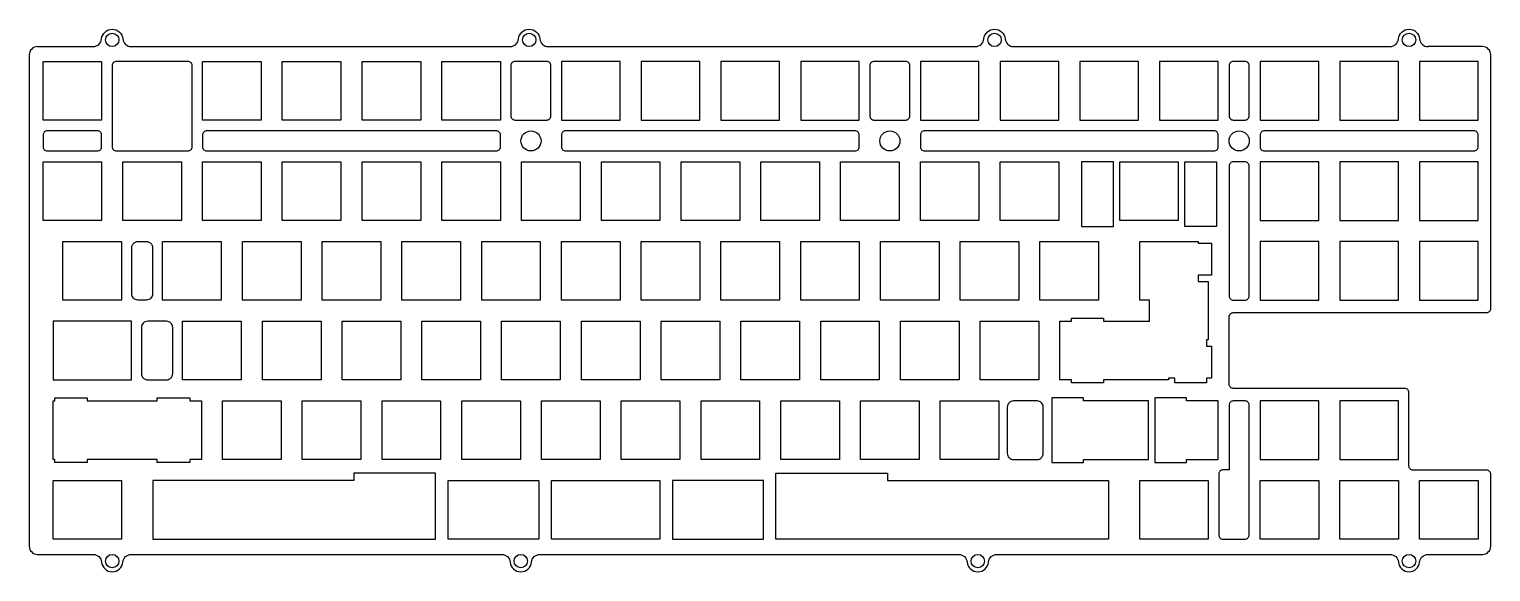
# Model space of a CAD drawing. Header units: millimetres. Extents: x 94 to 443, y 104 to 233.
import ezdxf

# ---------------------------------------------------------------- set-up
doc = ezdxf.new("R2010")
doc.units = ezdxf.units.MM

msp = doc.modelspace()

# ---------------------------------------------------------------- linework, layer by layer
for points in [[(95.99, 229.25), (109.28, 229.25, 0.38866), (111.27, 231.08, -0.915633), (116.35, 231.08, 0.38866), (118.35, 229.25), (208.88, 229.25, 0.38866), (210.87, 231.08, -0.915633), (215.95, 231.08, 0.38866), (217.95, 229.25), (320.03, 229.25, 0.38866), (322.02, 231.08, -0.915633), (327.1, 231.08, 0.38866), (329.1, 229.25), (419.03, 229.25, 0.38866), (421.02, 231.08, -0.915633), (426.1, 231.08, 0.38866), (428.1, 229.25)], [(95.99, 229.25, 0.414214), (93.99, 227.25), (93.99, 109.85, 0.414214), (95.99, 107.85), (109.28, 107.85, -0.38866), (111.27, 106.03, 0.915633), (116.35, 106.03, -0.38866), (118.35, 107.85), (206.88, 107.85, -0.38866), (208.87, 106.03, 0.915633), (213.95, 106.03, -0.38866), (215.95, 107.85), (316.03, 107.85, -0.38866), (318.02, 106.03, 0.915633), (323.1, 106.03, -0.38866), (325.1, 107.85), (419.03, 107.85, -0.38866), (421.02, 106.03, 0.915633), (426.1, 106.03, -0.38866), (428.1, 107.85)], [(428.1, 107.85), (441.09, 107.85, 0.414214), (443.09, 109.85), (443.09, 127, 0.414214), (442.09, 128), (424.54, 128, -0.414214), (423.54, 129), (423.54, 146.55, 0.414214), (422.54, 147.55), (381.59, 147.55, -0.414214), (380.59, 148.55), (380.59, 164.65, -0.414214), (381.59, 165.65), (442.09, 165.65, 0.414214), (443.09, 166.65), (443.09, 227.25, 0.414214), (441.09, 229.25), (428.1, 229.25)]]:
    msp.add_lwpolyline(points, format="xyb")
for points in [[(111.29, 225.7), (111.29, 211.7), (97.29, 211.7), (97.29, 225.7)], [(149.39, 225.7), (149.39, 211.7), (135.39, 211.7), (135.39, 225.7)], [(168.44, 225.7), (168.44, 211.7), (154.44, 211.7), (154.44, 225.7)], [(187.49, 225.7), (187.49, 211.7), (173.49, 211.7), (173.49, 225.7)], [(206.54, 225.7), (206.54, 211.7), (192.54, 211.7), (192.54, 225.7)], [(221.11, 225.7), (221.11, 211.7), (235.11, 211.7), (235.11, 225.7)], [(240.16, 225.7), (240.16, 211.7), (254.16, 211.7), (254.16, 225.7)], [(259.21, 225.7), (259.21, 211.7), (273.21, 211.7), (273.21, 225.7)], [(278.26, 225.7), (278.26, 211.7), (292.26, 211.7), (292.26, 225.7)], [(306.84, 225.7), (306.84, 211.7), (320.84, 211.7), (320.84, 225.7)], [(325.89, 225.7), (325.89, 211.7), (339.89, 211.7), (339.89, 225.7)], [(344.94, 225.7), (344.94, 211.7), (358.94, 211.7), (358.94, 225.7)], [(363.99, 225.7), (363.99, 211.7), (377.99, 211.7), (377.99, 225.7)], [(387.99, 225.7), (387.99, 211.7), (401.99, 211.7), (401.99, 225.7)], [(421.04, 211.7), (421.04, 225.7), (407.04, 225.7), (407.04, 211.7)], [(440.09, 211.7), (440.09, 225.7), (426.09, 225.7), (426.09, 211.7)], [(111.29, 201.7), (111.29, 187.7), (97.29, 187.7), (97.29, 201.7)], [(130.34, 201.7), (130.34, 187.7), (116.34, 187.7), (116.34, 201.7)], [(149.39, 201.7), (149.39, 187.7), (135.39, 187.7), (135.39, 201.7)], [(168.44, 201.7), (168.44, 187.7), (154.44, 187.7), (154.44, 201.7)], [(187.49, 201.7), (187.49, 187.7), (173.49, 187.7), (173.49, 201.7)], [(206.54, 201.7), (206.54, 187.7), (192.54, 187.7), (192.54, 201.7)], [(225.59, 201.7), (225.59, 187.7), (211.59, 187.7), (211.59, 201.7)], [(244.64, 201.7), (244.64, 187.7), (230.64, 187.7), (230.64, 201.7)], [(263.69, 201.7), (263.69, 187.7), (249.69, 187.7), (249.69, 201.7)], [(282.74, 201.7), (282.74, 187.7), (268.74, 187.7), (268.74, 201.7)], [(301.79, 201.7), (301.79, 187.7), (287.79, 187.7), (287.79, 201.7)], [(320.84, 201.7), (320.84, 187.7), (306.84, 187.7), (306.84, 201.7)], [(339.89, 201.7), (339.89, 187.7), (325.89, 187.7), (325.89, 201.7)], [(368.46, 201.7), (368.46, 187.7), (354.46, 187.7), (354.46, 201.7)], [(401.99, 187.7), (401.99, 201.7), (387.99, 201.7), (387.99, 187.7)], [(421.04, 187.7), (421.04, 201.7), (407.04, 201.7), (407.04, 187.7)], [(440.09, 187.7), (440.09, 201.7), (426.09, 201.7), (426.09, 187.7)], [(116.05, 182.65), (116.05, 168.65), (102.05, 168.65), (102.05, 182.65)], [(139.86, 182.65), (139.86, 168.65), (125.86, 168.65), (125.86, 182.65)], [(158.91, 182.65), (158.91, 168.65), (144.91, 168.65), (144.91, 182.65)], [(177.96, 182.65), (177.96, 168.65), (163.96, 168.65), (163.96, 182.65)], [(197.01, 182.65), (197.01, 168.65), (183.01, 168.65), (183.01, 182.65)], [(216.06, 182.65), (216.06, 168.65), (202.06, 168.65), (202.06, 182.65)], [(235.11, 182.65), (235.11, 168.65), (221.11, 168.65), (221.11, 182.65)], [(254.16, 182.65), (254.16, 168.65), (240.16, 168.65), (240.16, 182.65)], [(273.21, 182.65), (273.21, 168.65), (259.21, 168.65), (259.21, 182.65)], [(292.26, 182.65), (292.26, 168.65), (278.26, 168.65), (278.26, 182.65)], [(311.31, 182.65), (311.31, 168.65), (297.31, 168.65), (297.31, 182.65)], [(330.36, 182.65), (330.36, 168.65), (316.36, 168.65), (316.36, 182.65)], [(349.41, 182.65), (349.41, 168.65), (335.41, 168.65), (335.41, 182.65)], [(340.18, 163.6), (342.97, 163.6), (342.97, 164.35), (350.57, 164.35), (350.57, 163.6), (361.61, 163.6), (361.61, 168.65), (359.23, 168.65), (359.23, 182.65), (373.23, 182.65), (373.23, 182.24), (376.36, 182.24), (376.36, 174.64), (373.23, 174.64), (373.23, 173.13), (375.61, 173.13), (375.61, 159.13), (375.19, 159.13), (375.19, 157.62), (376.36, 157.62), (376.36, 150.02), (375.19, 150.02), (375.19, 148.86), (367.59, 148.86), (367.59, 150.02), (366.08, 150.02), (366.08, 149.6), (350.57, 149.6), (350.57, 148.86), (342.97, 148.86), (342.97, 149.6), (340.18, 149.6)], [(401.99, 168.65), (401.99, 182.65), (387.99, 182.65), (387.99, 168.65)], [(421.04, 168.65), (421.04, 182.65), (407.04, 182.65), (407.04, 168.65)], [(440.09, 168.65), (440.09, 182.65), (426.09, 182.65), (426.09, 168.65)], [(99.67, 163.6), (99.67, 149.6), (118.43, 149.6), (118.43, 163.6)], [(144.63, 163.6), (144.63, 149.6), (130.63, 149.6), (130.63, 163.6)], [(163.68, 163.6), (163.68, 149.6), (149.68, 149.6), (149.68, 163.6)], [(182.73, 163.6), (182.73, 149.6), (168.73, 149.6), (168.73, 163.6)], [(201.78, 163.6), (201.78, 149.6), (187.78, 149.6), (187.78, 163.6)], [(220.83, 163.6), (220.83, 149.6), (206.83, 149.6), (206.83, 163.6)], [(239.88, 163.6), (239.88, 149.6), (225.88, 149.6), (225.88, 163.6)], [(258.93, 163.6), (258.93, 149.6), (244.93, 149.6), (244.93, 163.6)], [(277.98, 163.6), (277.98, 149.6), (263.98, 149.6), (263.98, 163.6)], [(297.03, 163.6), (297.03, 149.6), (283.03, 149.6), (283.03, 163.6)], [(316.08, 163.6), (316.08, 149.6), (302.08, 149.6), (302.08, 163.6)], [(335.13, 163.6), (335.13, 149.6), (321.13, 149.6), (321.13, 163.6)], [(100.08, 144.55), (100.08, 145.3), (107.83, 145.3), (107.83, 144.55), (124.56, 144.55), (124.56, 145.3), (132.31, 145.3), (132.31, 144.55), (135.1, 144.55), (135.1, 130.55), (132.31, 130.55), (132.31, 129.81), (124.56, 129.81), (124.56, 130.55), (107.83, 130.55), (107.83, 129.81), (100.08, 129.81), (100.08, 130.55), (99.67, 130.55), (99.67, 144.55)], [(105.46, 144.55)], [(154.15, 144.55), (154.15, 130.55), (140.15, 130.55), (140.15, 144.55)], [(173.2, 144.55), (173.2, 130.55), (159.2, 130.55), (159.2, 144.55)], [(192.25, 144.55), (192.25, 130.55), (178.25, 130.55), (178.25, 144.55)], [(211.3, 144.55), (211.3, 130.55), (197.3, 130.55), (197.3, 144.55)], [(230.35, 144.55), (230.35, 130.55), (216.35, 130.55), (216.35, 144.55)], [(249.4, 144.55), (249.4, 130.55), (235.4, 130.55), (235.4, 144.55)], [(268.45, 144.55), (268.45, 130.55), (254.45, 130.55), (254.45, 144.55)], [(287.5, 144.55), (287.5, 130.55), (273.5, 130.55), (273.5, 144.55)], [(306.55, 144.55), (306.55, 130.55), (292.55, 130.55), (292.55, 144.55)], [(325.6, 144.55), (325.6, 130.55), (311.6, 130.55), (311.6, 144.55)], [(362.83, 145.3), (362.83, 129.81), (370.43, 129.81), (370.43, 130.55), (377.99, 130.55), (377.99, 144.55), (370.43, 144.55), (370.43, 145.3)], [(401.99, 130.55), (401.99, 144.55), (387.99, 144.55), (387.99, 130.55)], [(421.04, 130.55), (421.04, 144.55), (407.04, 144.55), (407.04, 130.55)], [(116.05, 111.5), (99.67, 111.5), (99.67, 125.5), (116.05, 125.5)], [(194.03, 125.5), (215.73, 125.5), (215.73, 111.5), (194.03, 111.5)], [(218.73, 111.5), (218.73, 125.5), (244.64, 125.5), (244.64, 111.5)], [(269.34, 125.5), (247.64, 125.5), (247.64, 111.5), (269.34, 111.5)], [(359.23, 111.5), (359.23, 125.5), (375.61, 125.5), (375.61, 111.5)], [(401.99, 125.5), (401.99, 111.5), (387.99, 111.5), (387.99, 125.5)], [(421.04, 125.5), (421.04, 111.5), (407.04, 111.5), (407.04, 125.5)], [(440.09, 125.5), (440.09, 111.5), (426.09, 111.5), (426.09, 125.5)]]:
    msp.add_lwpolyline(points, close=True)
for points in [[(132.89, 205.3), (132.89, 224.7, 0.414214), (131.89, 225.7), (114.79, 225.7, 0.414214), (113.79, 224.7), (113.79, 205.3, 0.414214), (114.79, 204.3), (131.89, 204.3, 0.414214)], [(209.04, 212.7, 0.414214), (210.04, 211.7), (217.61, 211.7, 0.414214), (218.61, 212.7), (218.61, 224.7, 0.414214), (217.61, 225.7), (210.04, 225.7, 0.414214), (209.04, 224.7)], [(294.76, 212.7, 0.414214), (295.76, 211.7), (303.34, 211.7, 0.414214), (304.34, 212.7), (304.34, 224.7, 0.414214), (303.34, 225.7), (295.76, 225.7, 0.414214), (294.76, 224.7)], [(381.59, 225.7, 0.414214), (380.59, 224.7), (380.59, 212.7, 0.414214), (381.59, 211.7), (384.39, 211.7, 0.414214), (385.39, 212.7), (385.39, 224.7, 0.414214), (384.39, 225.7)], [(98.29, 204.3), (110.29, 204.3, 0.414214), (111.29, 205.3), (111.29, 208.1, 0.414214), (110.29, 209.1), (98.29, 209.1, 0.414214), (97.29, 208.1), (97.29, 205.3, 0.414214)], [(136.39, 204.3), (205.54, 204.3, 0.414214), (206.54, 205.3), (206.54, 208.1, 0.414214), (205.54, 209.1), (136.39, 209.1, 0.414214), (135.39, 208.1), (135.39, 205.3, 0.414214)], [(222.11, 204.3), (291.26, 204.3, 0.414214), (292.26, 205.3), (292.26, 208.1, 0.414214), (291.26, 209.1), (222.11, 209.1, 0.414214), (221.11, 208.1), (221.11, 205.3, 0.414214)], [(307.86, 204.3), (376.99, 204.3, 0.414214), (377.99, 205.3), (377.99, 208.1, 0.414214), (376.99, 209.1), (307.86, 209.1, 0.414214), (306.86, 208.1), (306.86, 205.3, 0.414214)], [(388.99, 204.3), (439.09, 204.3, 0.414214), (440.09, 205.3), (440.09, 208.1, 0.414214), (439.09, 209.1), (388.99, 209.1, 0.414214), (387.99, 208.1), (387.99, 205.3, 0.414214)], [(380.59, 200.7), (380.59, 169.65, 0.414214), (381.59, 168.65), (384.39, 168.65, 0.414214), (385.39, 169.65), (385.39, 200.7, 0.414214), (384.39, 201.7), (381.59, 201.7, 0.414214)], [(121.96, 182.65, -0.414214), (123.46, 181.15), (123.46, 170.15, -0.414214), (121.96, 168.65), (119.96, 168.65, -0.414214), (118.46, 170.15), (118.46, 181.15, -0.414214), (119.96, 182.65)], [(126.77, 149.6, 0.414214), (128.27, 151.1), (128.27, 162.1, 0.414214), (126.77, 163.6), (122.29, 163.6, 0.414214), (120.79, 162.1), (120.79, 151.1, 0.414214), (122.29, 149.6)], [(334.71, 144.55), (329.1, 144.55, 0.414214), (327.6, 143.05), (327.6, 132.05, 0.414214), (329.1, 130.55), (334.71, 130.55, 0.414214), (336.21, 132.05), (336.21, 143.05, 0.414214)], [(379.11, 128.05, 0.414214), (378.11, 127.05), (378.11, 117.59), (378.11, 112.5, 0.414214), (379.11, 111.5), (384.39, 111.5, 0.414214), (385.39, 112.5), (385.39, 143.55, 0.414214), (384.39, 144.55), (381.59, 144.55, 0.414214), (380.59, 143.55), (380.59, 128.05)]]:
    msp.add_lwpolyline(points, format="xyb", close=True)
at = {"linetype": 'Continuous'}
for points in [[(352.95, 186.21), (352.95, 201.7), (345.35, 201.7), (345.35, 186.21)], [(369.98, 186.21), (369.98, 201.7), (377.58, 201.7), (377.58, 186.21)], [(361.32, 144.55), (345.81, 144.55), (345.81, 145.3), (338.21, 145.3), (338.21, 129.81), (345.81, 129.81), (345.81, 130.55), (361.32, 130.55)], [(123.48, 125.5), (123.48, 111.5), (191.03, 111.5), (191.03, 127.25), (171.52, 127.25), (171.52, 125.5)], [(351.79, 111.5), (272.34, 111.5), (272.34, 127.25), (299, 127.25), (299, 125.5), (351.79, 125.5)]]:
    msp.add_lwpolyline(points, close=True, dxfattribs=at)
for centre, radius in [((113.81, 230.85), 1.6), ((213.41, 230.85), 1.6), ((324.56, 230.85), 1.6), ((423.56, 230.85), 1.6), ((213.83, 206.7), 2.4), ((299.56, 206.7), 2.4), ((382.99, 206.7), 2.4), ((113.81, 106.25), 1.6), ((211.41, 106.25), 1.6), ((320.56, 106.25), 1.6), ((423.56, 106.25), 1.6)]:
    msp.add_circle(centre, radius)

doc.saveas('drawing.dxf')
